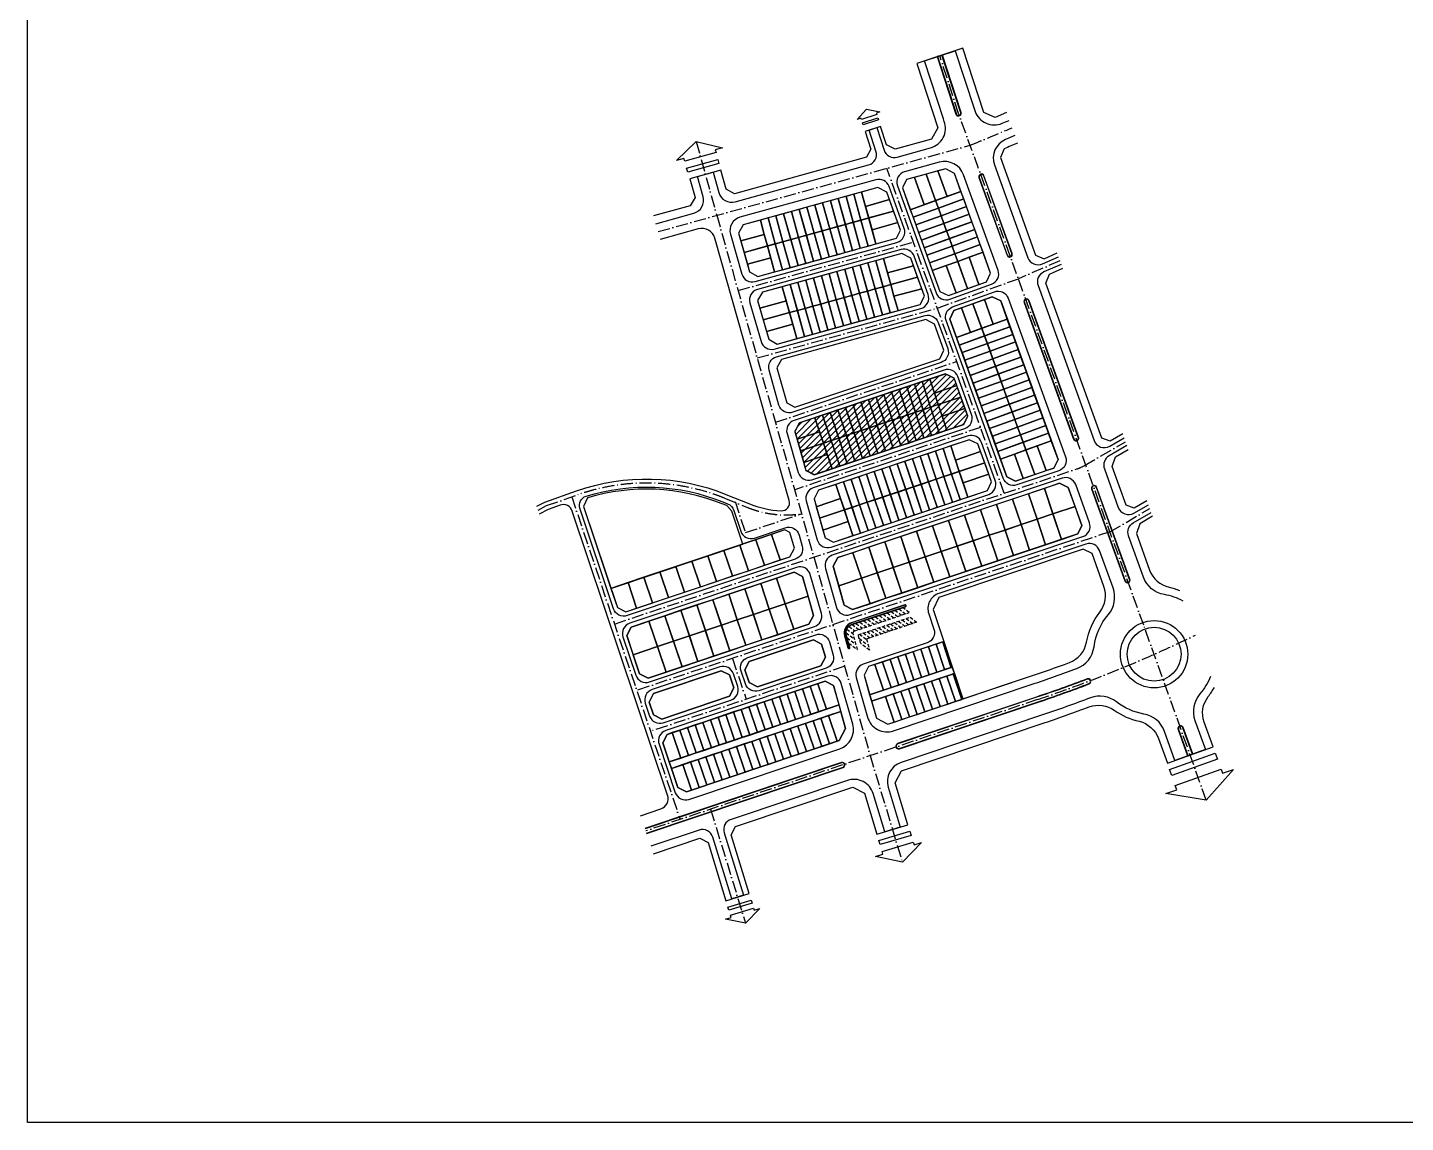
# Model space of a CAD drawing. Header units: millimetres. Extents: x -127141 to 682685, y -1234500 to 49778.
# Drawn here: x 170697 to 187266, y -200000 to -186830 of the extents above; entities that cross this region are included whole.
import ezdxf

# ---------------------------------------------------------------- set-up
doc = ezdxf.new("R2010")
doc.units = ezdxf.units.MM
doc.header["$MEASUREMENT"] = 0
doc.linetypes.add('ACAD_ISO10W100', pattern=[18.5, 12, -3, 0.5, -3])
doc.linetypes.add('HIDDEN', pattern=[0.75, 0.5, -0.25])
doc.layers.add('-WALL', color=4, linetype='Continuous', lineweight=35)
doc.layers.add('LUOI GIONG', color=160, linetype='Continuous', plot=False)
doc.layers.add('net in mo', color=159, linetype='Continuous')

# ---------------------------------------------------------------- blocks, each defined once
blk = doc.blocks.new('A$C3F770CC9')
at = {"elevation": 0}
blk.add_lwpolyline([(348.7, 601.9), (340.4, 598.3), (331.8, 602.1), (316.3, 649.7), (282.1, 638.5), (297.7, 590.7), (293.1, 582.2), (266.1, 574.7), (259.7, 578.1), (255.3, 591.7), (243.9, 588), (248.1, 574.9), (244.9, 568.9), (146.8, 541.7), (140.6, 545.2), (136.7, 559.3), (113.6, 552.8), (117.5, 538.8), (114, 532.7), (86.8, 525.2)], dxfattribs=at)
for points in [[(88.5, 519.4), (116.6, 527.2, 0.415004), (123.5, 539.5), (119.4, 554.4), (130.9, 557.6), (135.1, 542.6, 0.413423), (147.4, 535.7), (246.4, 563.1, 0.427702), (251.8, 573.2), (246.7, 588.9), (252.4, 590.8), (257.8, 574.1, 0.400853), (267.6, 568.9), (292.4, 575.8, 0.437327), (302.5, 595.4), (301.9, 597.2), (287.8, 640.3), (310.6, 647.8), (324.6, 605), (325.4, 602.7, 0.429754), (345.4, 594, 0.000823), (350.7, 596.2)], [(354.8, 584.9, -0.001108), (348, 582)], [(348, 582, 0.398827), (339.7, 563.1), (364.6, 494.2, 0.433046), (375.4, 489.6), (387.4, 494.9)], [(356.9, 579.3, -0.001489), (347.1, 575.1), (344.2, 568.5), (370.3, 496.1), (376.6, 493.4), (386.4, 497.7)], [(356.9, 579.3, -0.001489), (347.1, 575.1), (344.2, 568.5), (370.3, 496.1), (376.6, 493.4), (386.4, 497.7)], [(328.3, 553.7), (349.1, 496, 1), (352.9, 497.4), (332, 555, 1), (328.3, 553.7)], [(0, 309.7), (6, 312.8), (29.6, 321.1, -0.181821), (140.4, 318.5), (157.5, 311.6, 0.083755), (181.4, 306.3, 0.513132), (187.5, 313.9), (132.2, 508.7, 0.412228), (119.9, 515.6), (91.7, 507.8)], [(290.5, 467), (280.3, 495.3, 0.391769), (270.6, 500.2), (163.8, 470.7, 0.416202), (158.3, 460.8), (166.5, 432, 0.412228), (176.3, 426.4), (285.1, 456.5, 0.43702), (290.5, 467)], [(389.4, 489.2), (376.5, 483.6, 0.395629), (372.1, 473.5), (413.7, 358.4, 0.467936), (425.3, 354.3), (436, 360.5)], [(361.8, 461), (398.5, 359.5, 1), (402.2, 360.9), (365.5, 462.3, 1), (361.8, 461)], [(312.5, 406, 0.407417), (302.5, 410.8), (191, 373.4, 0.400458), (185.8, 363.7), (194.1, 334.8, 0.428104), (204.3, 329.4), (317.8, 367.5, 0.421043), (322.8, 377.8), (312.5, 406)], [(438.1, 354.8), (424.9, 347.1, 0.362457), (421.4, 337.4), (431.7, 308.7, 0.467936), (443.3, 304.6), (454, 310.8)], [(141.7, 311.5, -0.219363), (146.3, 306.6), (151.5, 291.1, 0.414214), (161.6, 286), (184.5, 293.7, -0.428104), (194.8, 288.3), (197.1, 280.1, -0.400458), (191.9, 270.4), (67.2, 228.5, -0.414214), (57, 233.5), (32, 308.2, -0.420828), (36.6, 317.1, -0.172814), (138.2, 312.9), (141.7, 311.5)], [(436.6, 254.2, 0.414214), (439.1, 253), (439.1, 253, 0.414214), (440.3, 255.5), (415.6, 323.8, 0.414214), (413.1, 325), (413.1, 325, 0.414214), (411.9, 322.5), (436.6, 254.2)], [(26.4, 306.1, 0.41785), (17.4, 310.5), (8.4, 307.3), (1.9, 303.9)], [(77.1, 79.9), (92.1, 85, 0.414214), (97.2, 95.1), (26.4, 306.1)], [(465.9, 244.1, -0.269945), (450.4, 257), (439.3, 287.7, -0.362457), (442.8, 297.4), (456.1, 305)], [(457.1, 302.2), (447.7, 296.7), (445.1, 289.5), (454.9, 262.3, 0.256594), (469.4, 249.6, -0.038992), (477, 247.2, -0.038992)], [(289.8, 208.3), (242.4, 192.4, 0.400458), (237.2, 182.6), (245.6, 153.1, 0.428104), (264.8, 142.9), (367.8, 177.5, 0.008886), (400.8, 189.2, 0.278117), (413.7, 205.4, -0.147047), (424.2, 229.1, 0.270704), (427.8, 249), (417.8, 276.7, 0.407417), (407.7, 281.6), (298.6, 245, 0.414214), (291, 229.8), (294.8, 218.4, -0.414214), (289.8, 208.3)], [(211.3, 230.1), (203.1, 259, 0.428104), (192.9, 264.3), (69.1, 222.8, 0.414214), (64, 212.7), (73.6, 184.2, 0.414214), (83.7, 179.2), (206.1, 220.3, 0.400458), (211.3, 230.1)], [(233.6, 223.2, 0.400458), (228.5, 213.4), (231, 204.5, 0.414214), (232, 204, 0.414214), (232.5, 204.9), (229.9, 213.8, -0.400458), (234.1, 221.8), (273.7, 235, 0.414214), (274.2, 236, 0.414214), (273.2, 236.5), (233.6, 223.2)], [(479.8, 239.3, 0.082783), (465.9, 244.1)], [(217.3, 208.9), (220, 199.2, -0.400458), (214.9, 189.5), (165, 172.7, -0.414214), (154.9, 177.8), (151.7, 187.2, -0.414214), (156.7, 197.4), (207.1, 214.3, -0.428104), (217.3, 208.9)], [(144.1, 165.7, 0.414214), (149.2, 175.9), (146, 185.3, 0.414214), (135.9, 190.4), (85.6, 173.5, 0.414214), (80.6, 163.4), (83.8, 153.9, 0.414214), (93.9, 148.9), (144.1, 165.7)], [(500.1, 183.2, -0.084021), (492.3, 170.4, 0.270323), (488.6, 150.5), (496.3, 129.1), (473.7, 121), (466, 142.5, 0.270325), (450.6, 155.4)], [(450.6, 155.4, -0.124666), (430.4, 164.4, 0.262937), (411, 167.4, -0.009345), (375.4, 154.7), (270.5, 119.5, 0.405257), (260.9, 101), (269.8, 71.5), (258.3, 68), (249.8, 96.3, 0.423227), (230.6, 106.1), (144.3, 77.2, 0.40652), (139.1, 67.2), (153.4, 20.8), (144.8, 18.2), (130.7, 64, 0.421949), (120.5, 69.2), (84.7, 57.2)], [(81.5, 66.9), (227.4, 115.9, 1), (226.2, 119.2), (80.4, 70.2)], [(81.5, 66.7), (227.4, 115.6, 1), (226.2, 119.4)]]:
    blk.add_lwpolyline(points, format="xyb")
for points in [[(301.1, 644.7), (297.3, 643.5), (311.2, 600.8, 0.427548), (313.7, 599.6), (313.9, 599.7, 0.410089), (315, 602.1), (314.8, 602.7), (301.1, 644.7)], [(300.8, 644.6), (297.5, 643.5), (311.5, 600.8, 0.427548), (313.6, 599.8), (313.8, 599.9, 0.410089), (314.8, 602), (314.6, 602.6)], [(342.5, 484.8), (316.9, 555.7, 0.391769), (298.8, 565.1), (273.1, 558, 0.43702), (267.7, 547.6), (296.4, 468.2, 0.414214), (306.7, 463.4), (337.7, 474.6, 0.414214)], [(143.8, 511.8), (152.3, 482, 0.412228), (162.1, 476.5), (267.4, 505.6, 0.43702), (272.8, 516), (261.5, 547.1, 0.391769), (251.8, 552.1), (150.8, 524.2, 0.416202)], [(328.5, 553.7), (349.3, 496.1, 1), (352.6, 497.3), (331.8, 554.9, 0.9989)], [(308.7, 457.7), (339.8, 468.9, -0.414214), (350, 464.1), (392.6, 346.3, -0.421043), (387.6, 336), (356.3, 325.5, -0.407417), (346.3, 330.4), (303.9, 447.5, -0.414214)], [(362, 461), (398.7, 359.6, 1), (402, 360.8), (365.3, 462.2, 1)], [(178, 420.7), (288.3, 451.2, -0.391769), (298, 446.2), (305.1, 426.7, -0.421043), (300.1, 416.4), (190.1, 379.4, -0.428104), (179.8, 384.8), (172.5, 410.8, -0.416202)], [(208.3, 284.7, 0.428104), (218.5, 279.3), (335.5, 318.5, 0.421043), (340.4, 328.8), (330.2, 357.1, 0.407417), (320.2, 361.9), (205.2, 323.3, 0.400458), (200.1, 313.6)], [(219.4, 273.3, 0.400458), (214.3, 263.5), (222.5, 234.6, 0.428104), (232.7, 229.2), (405.3, 287.1, 0.421043), (410.3, 297.4), (400.1, 325.7, 0.407417), (390, 330.5)], [(191.3, 278.6), (188, 290.1), (184.3, 292.1), (153.1, 281.6), (144.9, 306.1), (141.1, 310.1), (137.6, 311.5, 0.171311), (37.8, 315.9), (34.7, 309.6), (59.9, 234.5), (66.2, 231.3), (187.9, 272.2)], [(436.8, 254.2, 0.414214), (439.1, 253.2, 0.414214), (440.1, 255.4), (415.4, 323.7, 0.414214), (413.2, 324.8, 0.414214), (412.1, 322.6)], [(302.1, 209.3), (246.4, 190.6), (243, 184.2), (252.1, 152.4), (260.6, 147.9), (365.8, 183.2, 0.007974), (395.4, 193.6, 0.265195), (408.1, 208.8, -0.121118), (418, 231.1, 0.257306), (421, 250.1), (412.2, 274.7), (405.7, 277.8), (298.6, 241.8), (294.2, 233), (302.1, 209.3)], [(233.7, 223, 0.400458), (228.7, 213.5), (231.3, 204.6, 0.414214), (231.9, 204.2, 0.414214), (232.2, 204.9), (229.7, 213.8, -0.400458), (234, 222), (273.6, 235.3, 0.414214), (273.9, 235.9, 0.414214), (273.3, 236.2)], [(113, 92), (225, 129.6, 0.400458), (234.6, 147.9), (226.1, 178.1, 0.428104), (215.8, 183.5), (95.8, 143.2, 0.414214), (90.8, 133), (102.9, 97, 0.414214)], [(372.2, 164.2, 0.010023), (410, 177.7, 0.991336), (408.6, 181.5, -0.010014), (370.9, 168), (267.9, 133.4, 1), (269.2, 129.6)], [(372.1, 164.4, 0.010022), (409.9, 178, 0.990741), (408.7, 181.2, -0.010014), (371, 167.8), (268, 133.2, 1), (269.1, 129.9)], [(483.1, 124.4), (486.9, 125.8), (479.9, 145.3, 1.000002), (476.1, 143.9)], [(483.4, 124.5), (486.7, 125.7), (479.7, 145.2, 1), (476.4, 144)]]:
    blk.add_lwpolyline(points, format="xyb", close=True)
at = {"linetype": 'ACAD_ISO10W100', "ltscale": 0.75}
for points in [[(497, 91.5), (450.6, 221.3), (313.2, 601.2), (299.2, 644.1)], [(118.3, 580.6), (133.6, 525.7)], [(347.1, 319.3), (259.8, 560.6)], [(133.6, 525.7), (247.5, 124.5)], [(149.5, 469.9), (279.6, 505.8)], [(388.4, 492), (357.5, 478.6)], [(297.4, 456.8), (357.5, 478.6)], [(163.7, 419.8), (297.4, 456.8)], [(177.3, 372), (311.7, 417.1)], [(329.4, 368.2), (191.5, 321.9)], [(26, 316.7), (106.4, 77.1)], [(147.2, 313.2), (155, 290.1), (196.5, 304.1)], [(425.5, 290.7), (455, 307.9)], [(425.5, 290.7), (74.2, 172.9)], [(145.3, 196.7), (155.5, 166.4)], [(228.6, 190.9), (84.4, 142.5)], [(247.5, 124.5), (271.4, 45.4)], [(129.1, 84.7), (155, 0)], [(129.1, 84.7), (155, 0)], [(129.1, 84.7), (155, 0)]]:
    blk.add_lwpolyline(points, dxfattribs=at)
at = {"ltscale": 0.75}
for points in [[(240.6, 597.8), (237.9, 596.9), (244.8, 604.4), (254.8, 602.5), (252.1, 601.6), (252.4, 600.5), (241, 596.8)], [(253.7, 596.5), (242.3, 592.8), (241.8, 594.3), (253.2, 598)], [(109.3, 567.9), (103.8, 566.3), (118.3, 580.6), (138, 575.9), (132.5, 574.4), (133.1, 572.3), (109.9, 565.8)], [(135.3, 564.1), (112.2, 557.6), (111.3, 560.7), (134.5, 567.2)], [(469.7, 114.3), (503.6, 126.4), (505.4, 121.8), (471.4, 109.7)], [(509.1, 111.4), (517.2, 114.3), (497, 91.4), (467, 96.3), (475.1, 99.2), (474, 102.3), (508, 114.5)], [(254, 61.5), (277, 68.4), (278, 65.3), (254.9, 58.4)], [(161.5, 9.7), (165.6, 10.9), (155, 0), (140.2, 3.1), (144.3, 4.4), (143.8, 6), (161, 11.3)], [(141.9, 12.1), (159.1, 17.3), (159.9, 15), (142.7, 9.7)]]:
    blk.add_lwpolyline(points, close=True, dxfattribs=at)
at = {"linetype": 'ACAD_ISO10W100', "ltscale": 0.75}
for points in [[(90.1, 513.6), (321.7, 577.7, 0.004737), (352.8, 590.6)], [(57.7, 222.2), (401, 337.4, 0.050829), (406.6, 339.9), (437, 357.6)], [(1, 306.8), (7.2, 310.1), (30.5, 318.2, -0.181821), (139.3, 315.7), (156.4, 308.8, 0.134331), (196.5, 304.1)], [(489, 214, -0.031733), (371.6, 166.1), (80.9, 68.6)]]:
    blk.add_lwpolyline(points, format="xyb", dxfattribs=at)
for points in [[(303.6, 560.2), (274.5, 552.2), (271.4, 546.1), (299.3, 469.2), (305.7, 466.2), (333.9, 476.4), (336.9, 482.8), (310.1, 556.8)], [(303.6, 560.2), (274.5, 552.2), (271.4, 546.1), (299.3, 469.2), (305.7, 466.2), (333.9, 476.4), (336.9, 482.8), (310.1, 556.8)], [(280.4, 553.8), (274.5, 552.2), (271.4, 546.1), (277.3, 529.8), (287.7, 533.6)], [(289.1, 556.2), (280.4, 553.8), (287.7, 533.6), (296.1, 536.6)], [(297.8, 558.6), (289.1, 556.2), (296.1, 536.6), (304.6, 539.7)], [(310.1, 556.8), (303.6, 560.2), (297.8, 558.6), (304.6, 539.7), (314.9, 543.4)], [(259.8, 542.9), (253.3, 546.3), (153.3, 518.6), (149.8, 512.5), (158, 483.6), (164.2, 480.2), (267, 508.6), (270.1, 514.6)], [(259.8, 542.9), (253.3, 546.3), (153.3, 518.6), (149.8, 512.5), (158, 483.6), (164.2, 480.2), (267, 508.6), (270.1, 514.6)], [(244.1, 532.3), (241.1, 542.9), (235.3, 541.3), (240.7, 522.1), (246.5, 523.7)], [(259.8, 542.9), (253.3, 546.3), (241.1, 542.9), (244.1, 532.3), (261.9, 537.3)], [(317, 537.8), (314.9, 543.4), (296.1, 536.6), (298.2, 531)], [(206.4, 533.3), (200.6, 531.7), (206, 512.5), (211.8, 514.1)], [(212.2, 534.9), (206.4, 533.3), (211.8, 514.1), (217.5, 515.7)], [(218, 536.5), (212.2, 534.9), (217.5, 515.7), (223.3, 517.3)], [(223.8, 538.1), (218, 536.5), (223.3, 517.3), (229.1, 518.9)], [(229.6, 539.7), (223.8, 538.1), (229.1, 518.9), (234.9, 520.5)], [(235.3, 541.3), (229.6, 539.7), (234.9, 520.5), (240.7, 522.1)], [(261.9, 537.3), (244.1, 532.3), (246.5, 523.7), (264.9, 528.8)], [(296.1, 536.6), (277.3, 529.8), (279.4, 524.2), (298.2, 531)], [(319, 532.2), (317, 537.8), (298.2, 531), (300.2, 525.4)], [(321.1, 526.5), (319, 532.2), (300.2, 525.4), (302.2, 519.7)], [(166, 522.1), (153.3, 518.6), (149.8, 512.5), (151.5, 506.7), (168.9, 511.5)], [(171.7, 523.7), (166, 522.1), (168.9, 511.5), (171.3, 502.9), (177.1, 504.5)], [(177.5, 525.3), (171.7, 523.7), (177.1, 504.5), (182.8, 506.1)], [(183.3, 526.9), (177.5, 525.3), (182.8, 506.1), (188.6, 507.7)], [(189.1, 528.5), (183.3, 526.9), (188.6, 507.7), (194.4, 509.3)], [(194.9, 530.1), (189.1, 528.5), (194.4, 509.3), (200.2, 510.9)], [(200.6, 531.7), (194.9, 530.1), (200.2, 510.9), (206, 512.5)], [(240.7, 522.1), (234.9, 520.5), (240.2, 501.2), (246, 502.8)], [(248.9, 515), (246.5, 523.7), (240.7, 522.1), (246, 502.8), (251.8, 504.4)], [(264.9, 528.8), (246.5, 523.7), (248.9, 515), (268, 520.3)], [(300.2, 525.4), (298.2, 531), (279.4, 524.2), (281.4, 518.6)], [(300.2, 525.4), (281.4, 518.6), (283.4, 512.9), (302.2, 519.7)], [(323.1, 520.9), (321.1, 526.5), (302.2, 519.7), (304.3, 514.1)], [(168.9, 511.5), (151.5, 506.7), (153.9, 498.1), (171.3, 502.9)], [(206, 512.5), (200.2, 510.9), (205.5, 491.6), (211.3, 493.2)], [(211.8, 514.1), (206, 512.5), (211.3, 493.2), (217.1, 494.8)], [(217.5, 515.7), (211.8, 514.1), (217.1, 494.8), (222.9, 496.4)], [(223.3, 517.3), (217.5, 515.7), (222.9, 496.4), (228.7, 498)], [(229.1, 518.9), (223.3, 517.3), (228.7, 498), (234.4, 499.6)], [(234.9, 520.5), (229.1, 518.9), (234.4, 499.6), (240.2, 501.2)], [(270.1, 514.6), (268, 520.3), (248.9, 515), (251.8, 504.4), (267, 508.6)], [(304.3, 514.1), (302.2, 519.7), (283.4, 512.9), (285.5, 507.3)], [(306.3, 508.4), (304.3, 514.1), (285.5, 507.3), (287.5, 501.6)], [(325.1, 515.2), (323.1, 520.9), (304.3, 514.1), (306.3, 508.4)], [(327.2, 509.6), (325.1, 515.2), (306.3, 508.4), (308.4, 502.8)], [(171.3, 502.9), (153.9, 498.1), (156.4, 489.4), (173.7, 494.2)], [(177.1, 504.5), (171.3, 502.9), (176.6, 483.6), (182.4, 485.2)], [(182.8, 506.1), (177.1, 504.5), (182.4, 485.2), (188.2, 486.8)], [(188.6, 507.7), (182.8, 506.1), (188.2, 486.8), (194, 488.4)], [(194.4, 509.3), (188.6, 507.7), (194, 488.4), (199.7, 490)], [(200.2, 510.9), (194.4, 509.3), (199.7, 490), (205.5, 491.6)], [(306.3, 508.4), (287.5, 501.6), (289.6, 496), (308.4, 502.8)], [(308.4, 502.8), (289.6, 496), (291.6, 490.3), (310.4, 497.1)], [(329.2, 503.9), (327.2, 509.6), (308.4, 502.8), (310.4, 497.1)], [(331.3, 498.3), (329.2, 503.9), (310.4, 497.1), (312.5, 491.5), (320.9, 494.6)], [(173.7, 494.2), (156.4, 489.4), (158, 483.6), (164.2, 480.2), (176.6, 483.6)], [(277.6, 493.9), (271, 497.3), (167.5, 468.6), (164, 462.5), (172.2, 433.6), (178.4, 430.1), (284.7, 459.5), (287.8, 465.6)], [(277.6, 493.9), (271, 497.3), (167.5, 468.6), (164, 462.5), (172.2, 433.6), (178.4, 430.1), (284.7, 459.5), (287.8, 465.6)], [(251.7, 491.9), (245.9, 490.3), (251.3, 471), (257.1, 472.6)], [(260.4, 482.9), (257.5, 493.5), (251.7, 491.9), (257.1, 472.6), (262.8, 474.2)], [(277.6, 493.9), (271, 497.3), (257.5, 493.5), (260.4, 482.9), (279.6, 488.2)], [(310.4, 497.1), (291.6, 490.3), (293.6, 484.7), (304, 488.4), (312.5, 491.5)], [(312.5, 491.5), (304, 488.4), (311.3, 468.2), (319.8, 471.3)], [(320.9, 494.6), (312.5, 491.5), (319.8, 471.3), (328.2, 474.3)], [(331.3, 498.3), (320.9, 494.6), (328.2, 474.3), (333.9, 476.4), (336.9, 482.8)], [(211.3, 480.7), (205.5, 479.1), (210.8, 459.8), (216.6, 461.4)], [(217, 482.3), (211.3, 480.7), (216.6, 461.4), (222.4, 463)], [(222.8, 483.9), (217, 482.3), (222.4, 463), (228.1, 464.6)], [(228.6, 485.5), (222.8, 483.9), (228.1, 464.6), (233.9, 466.2)], [(234.4, 487.1), (228.6, 485.5), (233.9, 466.2), (239.7, 467.8)], [(240.2, 488.7), (234.4, 487.1), (239.7, 467.8), (245.5, 469.4)], [(245.9, 490.3), (240.2, 488.7), (245.5, 469.4), (251.3, 471)], [(279.6, 488.2), (260.4, 482.9), (262.8, 474.2), (282.7, 479.7)], [(304, 488.4), (293.6, 484.7), (299.3, 469.2), (305.7, 466.2), (311.3, 468.2)], [(182.3, 472.7), (167.5, 468.6), (164, 462.5), (165.7, 456.7), (185.3, 462.1)], [(188.1, 474.3), (182.3, 472.7), (187.7, 453.4), (193.5, 455)], [(193.9, 475.9), (188.1, 474.3), (193.5, 455), (199.2, 456.6)], [(199.7, 477.5), (193.9, 475.9), (199.2, 456.6), (205, 458.2)], [(205.5, 479.1), (199.7, 477.5), (205, 458.2), (210.8, 459.8)], [(251.3, 471), (245.5, 469.4), (250.8, 450.2), (256.6, 451.8)], [(257.1, 472.6), (251.3, 471), (256.6, 451.8), (262.4, 453.4)], [(262.8, 474.2), (257.1, 472.6), (262.4, 453.4), (268.2, 455), (265.2, 465.6)], [(285.8, 471.2), (282.7, 479.7), (262.8, 474.2), (265.2, 465.6)], [(287.8, 465.6), (285.8, 471.2), (265.2, 465.6), (268.2, 455), (284.7, 459.5)], [(185.3, 462.1), (165.7, 456.7), (168.1, 448), (187.7, 453.4)], [(216.6, 461.4), (210.8, 459.8), (216.1, 440.6), (221.9, 442.2)], [(222.4, 463), (216.6, 461.4), (221.9, 442.2), (227.7, 443.8)], [(228.1, 464.6), (222.4, 463), (227.7, 443.8), (233.5, 445.4)], [(233.9, 466.2), (228.1, 464.6), (233.5, 445.4), (239.3, 447)], [(239.7, 467.8), (233.9, 466.2), (239.3, 447), (245, 448.6)], [(245.5, 469.4), (239.7, 467.8), (245, 448.6), (250.8, 450.2)], [(355.5, 328.4), (349, 331.5), (306.7, 448.5), (309.7, 454.9), (338, 465.1), (344.4, 462.1), (387, 344.3), (383.9, 338)], [(355.5, 328.4), (349, 331.5), (306.7, 448.5), (309.7, 454.9), (338, 465.1), (344.4, 462.1), (387, 344.3), (383.9, 338)], [(332.3, 463.1), (323.8, 460), (330.4, 441.8), (338.9, 444.8)], [(344.4, 462.1), (338, 465.1), (332.3, 463.1), (338.9, 444.8), (349.2, 448.6)], [(187.7, 453.4), (168.1, 448), (170.6, 439.4), (190.1, 444.8)], [(193.5, 455), (187.7, 453.4), (193, 434.2), (198.8, 435.8)], [(199.2, 456.6), (193.5, 455), (198.8, 435.8), (204.6, 437.4)], [(205, 458.2), (199.2, 456.6), (204.6, 437.4), (210.3, 439)], [(210.8, 459.8), (205, 458.2), (210.3, 439), (216.1, 440.6)], [(315.4, 456.9), (309.7, 454.9), (306.7, 448.5), (311.6, 435), (322, 438.7)], [(323.8, 460), (315.4, 456.9), (322, 438.7), (330.4, 441.8)], [(190.1, 444.8), (170.6, 439.4), (172.2, 433.6), (178.4, 430.1), (193, 434.2)], [(191.7, 383.2), (299.2, 419.2), (302.3, 425.5), (295.3, 444.8), (288.8, 448.2), (181.7, 418.6), (178.2, 412.4), (185.6, 386.4)], [(302.3, 425.5), (295.3, 444.8), (288.8, 448.2), (181.7, 418.6), (178.2, 412.4), (185.6, 386.4), (191.7, 383.2), (299.2, 419.2)], [(330.4, 441.8), (311.6, 435), (313.7, 429.3), (332.5, 436.1)], [(351.3, 442.9), (349.2, 448.6), (330.4, 441.8), (332.5, 436.1)], [(353.3, 437.3), (351.3, 442.9), (332.5, 436.1), (334.5, 430.5)], [(332.5, 436.1), (313.7, 429.3), (315.7, 423.7), (334.5, 430.5)], [(334.5, 430.5), (315.7, 423.7), (317.7, 418.1), (336.6, 424.9)], [(355.4, 431.7), (353.3, 437.3), (334.5, 430.5), (336.6, 424.9)], [(357.4, 426), (355.4, 431.7), (336.6, 424.9), (338.6, 419.2)], [(336.6, 424.9), (317.7, 418.1), (319.8, 412.4), (338.6, 419.2)], [(359.4, 420.4), (357.4, 426), (338.6, 419.2), (340.6, 413.6)], [(361.5, 414.7), (359.4, 420.4), (340.6, 413.6), (342.7, 407.9)], [(338.6, 419.2), (319.8, 412.4), (321.8, 406.8), (340.6, 413.6)], [(342.7, 407.9), (340.6, 413.6), (321.8, 406.8), (323.9, 401.1)], [(363.5, 409.1), (361.5, 414.7), (342.7, 407.9), (344.7, 402.3)], [(206, 333.1), (316.9, 370.3), (320, 376.6), (309.8, 404.8), (303.3, 408), (195, 371.6), (191.6, 365.2), (199.8, 336.3)], [(206, 333.1), (316.9, 370.3), (320, 376.6), (309.8, 404.8), (303.3, 408), (195, 371.6), (191.6, 365.2), (199.8, 336.3)], [(280.4, 400.3), (274.7, 398.4), (281.1, 379.4), (286.8, 381.3)], [(286.1, 402.2), (280.4, 400.3), (286.8, 381.3), (292.4, 383.2)], [(291.8, 404.1), (286.1, 402.2), (292.4, 383.2), (298.1, 385.1), (295.3, 393.7)], [(309.8, 404.8), (303.3, 408), (291.8, 404.1), (295.3, 393.7), (311.8, 399.2)], [(311.8, 399.2), (295.3, 393.7), (298.1, 385.1), (314.9, 390.7)], [(342.7, 407.9), (323.9, 401.1), (325.9, 395.5), (344.7, 402.3)], [(344.7, 402.3), (325.9, 395.5), (328, 389.8), (346.8, 396.6)], [(365.6, 403.5), (363.5, 409.1), (344.7, 402.3), (346.8, 396.6)], [(367.6, 397.8), (365.6, 403.5), (346.8, 396.6), (348.8, 391)], [(246.3, 388.8), (240.6, 386.9), (246.9, 367.9), (252.6, 369.8)], [(252, 390.7), (246.3, 388.8), (252.6, 369.8), (258.3, 371.8)], [(257.6, 392.6), (252, 390.7), (258.3, 371.8), (264, 373.7)], [(263.3, 394.5), (257.6, 392.6), (264, 373.7), (269.7, 375.6)], [(269, 396.4), (263.3, 394.5), (269.7, 375.6), (275.4, 377.5)], [(274.7, 398.4), (269, 396.4), (275.4, 377.5), (281.1, 379.4)], [(314.9, 390.7), (298.1, 385.1), (301, 376.6), (317.9, 382.3)], [(346.8, 396.6), (328, 389.8), (330, 384.2), (348.8, 391)], [(348.8, 391), (330, 384.2), (332, 378.6), (350.8, 385.4)], [(369.6, 392.2), (367.6, 397.8), (348.8, 391), (350.8, 385.4)], [(371.7, 386.5), (369.6, 392.2), (350.8, 385.4), (352.9, 379.7)], [(217.8, 379.3), (212.1, 377.4), (218.5, 358.4), (224.2, 360.3)], [(223.5, 381.2), (217.8, 379.3), (224.2, 360.3), (229.9, 362.2)], [(229.2, 383.1), (223.5, 381.2), (229.9, 362.2), (235.6, 364.1)], [(234.9, 385), (229.2, 383.1), (235.6, 364.1), (241.2, 366)], [(240.6, 386.9), (234.9, 385), (241.2, 366), (246.9, 367.9)], [(281.1, 379.4), (275.4, 377.5), (281.7, 358.5), (287.4, 360.4)], [(286.8, 381.3), (281.1, 379.4), (287.4, 360.4), (293.1, 362.3)], [(292.4, 383.2), (286.8, 381.3), (293.1, 362.3), (298.8, 364.2)], [(298.1, 385.1), (292.4, 383.2), (298.8, 364.2), (304.5, 366.2), (301, 376.6)], [(320, 376.6), (317.9, 382.3), (301, 376.6), (304.5, 366.2), (316.9, 370.3)], [(350.8, 385.4), (332, 378.6), (334.1, 372.9), (352.9, 379.7)], [(352.9, 379.7), (334.1, 372.9), (336.1, 367.3), (354.9, 374.1)], [(373.7, 380.9), (371.7, 386.5), (352.9, 379.7), (354.9, 374.1)], [(375.8, 375.2), (373.7, 380.9), (354.9, 374.1), (357, 368.4)], [(206.4, 375.4), (195, 371.6), (191.6, 365.2), (193.3, 359.4), (209.9, 365)], [(212.1, 377.4), (206.4, 375.4), (212.8, 356.5), (218.5, 358.4)], [(252.6, 369.8), (246.9, 367.9), (253.3, 349), (259, 350.9)], [(258.3, 371.8), (252.6, 369.8), (259, 350.9), (264.7, 352.8)], [(264, 373.7), (258.3, 371.8), (264.7, 352.8), (270.4, 354.7)], [(269.7, 375.6), (264, 373.7), (270.4, 354.7), (276.1, 356.6)], [(275.4, 377.5), (269.7, 375.6), (276.1, 356.6), (281.7, 358.5)], [(357, 368.4), (354.9, 374.1), (336.1, 367.3), (338.2, 361.6)], [(357, 368.4), (338.2, 361.6), (340.2, 356), (359, 362.8)], [(377.8, 369.6), (375.8, 375.2), (357, 368.4), (359, 362.8)], [(379.9, 364), (377.8, 369.6), (359, 362.8), (361, 357.2)], [(209.9, 365), (193.3, 359.4), (195.7, 350.8), (212.8, 356.5)], [(327.5, 355.9), (321, 359), (209.2, 321.5), (205.9, 315.1), (214.1, 286.2), (220.2, 283), (334.6, 321.4), (337.7, 327.7)], [(327.5, 355.9), (321, 359), (209.2, 321.5), (205.9, 315.1), (214.1, 286.2), (220.2, 283), (334.6, 321.4), (337.7, 327.7)], [(218.5, 358.4), (212.8, 356.5), (219.2, 337.5), (224.9, 339.4)], [(224.2, 360.3), (218.5, 358.4), (224.9, 339.4), (230.5, 341.3)], [(229.9, 362.2), (224.2, 360.3), (230.5, 341.3), (236.2, 343.3)], [(235.6, 364.1), (229.9, 362.2), (236.2, 343.3), (241.9, 345.2)], [(241.2, 366), (235.6, 364.1), (241.9, 345.2), (247.6, 347.1)], [(246.9, 367.9), (241.2, 366), (247.6, 347.1), (253.3, 349)], [(327.5, 355.9), (321, 359), (307.3, 354.5), (310.8, 344), (329.5, 350.3)], [(359, 362.8), (340.2, 356), (342.2, 350.4), (361, 357.2)], [(379.9, 364), (361, 357.2), (363.1, 351.5), (371.5, 354.6), (381.9, 358.3)], [(381.9, 358.3), (371.5, 354.6), (378.2, 336.1), (383.9, 338), (387, 344.3)], [(212.8, 356.5), (195.7, 350.8), (198.2, 342.1), (215.7, 348)], [(215.7, 348), (198.2, 342.1), (199.8, 336.3), (206, 333.1), (219.2, 337.5)], [(290.3, 348.7), (284.6, 346.8), (290.9, 327.9), (296.6, 329.8)], [(296, 350.6), (290.3, 348.7), (296.6, 329.8), (302.3, 331.7)], [(301.6, 352.5), (296, 350.6), (302.3, 331.7), (308, 333.6)], [(307.3, 354.5), (301.6, 352.5), (308, 333.6), (313.7, 335.5)], [(329.5, 350.3), (310.8, 344), (313.7, 335.5), (332.6, 341.8)], [(361, 357.2), (342.2, 350.4), (344.3, 344.7), (354.6, 348.4), (363.1, 351.5)], [(354.6, 348.4), (344.3, 344.7), (349, 331.5), (355.5, 328.4), (361.2, 330.3)], [(363.1, 351.5), (354.6, 348.4), (361.2, 330.3), (369.7, 333.2)], [(371.5, 354.6), (363.1, 351.5), (369.7, 333.2), (378.2, 336.1)], [(261.8, 339.2), (256.1, 337.3), (262.5, 318.3), (268.2, 320.2)], [(267.5, 341.1), (261.8, 339.2), (268.2, 320.2), (273.9, 322.1)], [(273.2, 343), (267.5, 341.1), (273.9, 322.1), (279.6, 324)], [(278.9, 344.9), (273.2, 343), (279.6, 324), (285.3, 325.9)], [(284.6, 346.8), (278.9, 344.9), (285.3, 325.9), (290.9, 327.9)], [(332.6, 341.8), (313.7, 335.5), (316.6, 327), (335.6, 333.4)], [(227.7, 327.7), (222, 325.8), (225.5, 315.4), (228.4, 306.9), (234.1, 308.8)], [(233.4, 329.6), (227.7, 327.7), (234.1, 308.8), (239.7, 310.7)], [(239.1, 331.5), (233.4, 329.6), (239.7, 310.7), (245.4, 312.6)], [(244.8, 333.5), (239.1, 331.5), (245.4, 312.6), (251.1, 314.5)], [(250.5, 335.4), (244.8, 333.5), (251.1, 314.5), (256.8, 316.4)], [(256.1, 337.3), (250.5, 335.4), (256.8, 316.4), (262.5, 318.3)], [(290.9, 327.9), (285.3, 325.9), (291.6, 307), (297.3, 308.9)], [(296.6, 329.8), (290.9, 327.9), (297.3, 308.9), (303, 310.8)], [(302.3, 331.7), (296.6, 329.8), (303, 310.8), (308.7, 312.7)], [(308, 333.6), (302.3, 331.7), (308.7, 312.7), (314.4, 314.6)], [(313.7, 335.5), (308, 333.6), (314.4, 314.6), (320.1, 316.5)], [(337.7, 327.7), (335.6, 333.4), (316.6, 327), (320.1, 316.5), (334.6, 321.4)], [(222, 325.8), (209.2, 321.5), (205.9, 315.1), (207.5, 309.3), (225.5, 315.4)], [(234.4, 232.9), (228.3, 236.1), (220.1, 265.1), (223.5, 271.5), (388, 326.7), (394.5, 323.6), (404.7, 295.3), (401.6, 289.1)], [(234.4, 232.9), (228.3, 236.1), (220.1, 265.1), (223.5, 271.5), (388, 326.7), (394.5, 323.6), (404.7, 295.3), (401.6, 289.1)], [(262.5, 318.3), (256.8, 316.4), (263.2, 297.4), (268.9, 299.4)], [(268.2, 320.2), (262.5, 318.3), (268.9, 299.4), (274.6, 301.3)], [(273.9, 322.1), (268.2, 320.2), (274.6, 301.3), (280.2, 303.2)], [(279.6, 324), (273.9, 322.1), (280.2, 303.2), (285.9, 305.1)], [(285.3, 325.9), (279.6, 324), (285.9, 305.1), (291.6, 307)], [(365, 319), (353.1, 315), (359.5, 296), (371.4, 300)], [(376.8, 322.9), (365, 319), (371.4, 300), (383.2, 304)], [(394.5, 323.6), (388, 326.7), (376.8, 322.9), (383.2, 304), (399.6, 309.5)], [(225.5, 315.4), (207.5, 309.3), (210, 300.7), (228.4, 306.9)], [(228.4, 306.9), (210, 300.7), (212.4, 292), (231.2, 298.3)], [(234.1, 308.8), (228.4, 306.9), (231.2, 298.3), (234.7, 287.9), (240.4, 289.8)], [(239.7, 310.7), (234.1, 308.8), (240.4, 289.8), (246.1, 291.7)], [(245.4, 312.6), (239.7, 310.7), (246.1, 291.7), (251.8, 293.6)], [(251.1, 314.5), (245.4, 312.6), (251.8, 293.6), (257.5, 295.5)], [(256.8, 316.4), (251.1, 314.5), (257.5, 295.5), (263.2, 297.4)], [(329.4, 307), (317.6, 303), (323.9, 284.1), (335.8, 288.1)], [(341.3, 311), (329.4, 307), (335.8, 288.1), (347.6, 292)], [(353.1, 315), (341.3, 311), (347.6, 292), (359.5, 296)], [(399.6, 309.5), (383.2, 304), (389.6, 285), (401.6, 289.1), (404.7, 295.3)], [(231.2, 298.3), (212.4, 292), (214.1, 286.2), (220.2, 283), (234.7, 287.9)], [(305.7, 299.1), (293.9, 295.1), (300.2, 276.1), (312.1, 280.1)], [(317.6, 303), (305.7, 299.1), (312.1, 280.1), (323.9, 284.1)], [(371.4, 300), (359.5, 296), (365.9, 277.1), (377.7, 281)], [(383.2, 304), (371.4, 300), (377.7, 281), (389.6, 285)], [(187.9, 272.2), (191.3, 278.6), (188, 290.1), (184.3, 292.1), (153.1, 281.6), (55.1, 248.7), (59.9, 234.5), (66.2, 231.3)], [(174.4, 288.8), (162.6, 284.8), (169, 265.8), (180.8, 269.8)], [(191.3, 278.6), (188, 290.1), (184.3, 292.1), (174.4, 288.8), (180.8, 269.8), (187.9, 272.2)], [(270.2, 287.1), (258.3, 283.2), (264.7, 264.2), (276.5, 268.2)], [(282, 291.1), (270.2, 287.1), (276.5, 268.2), (288.4, 272.2)], [(293.9, 295.1), (282, 291.1), (288.4, 272.2), (300.2, 276.1)], [(335.8, 288.1), (323.9, 284.1), (330.3, 265.1), (342.2, 269.1)], [(347.6, 292), (335.8, 288.1), (342.2, 269.1), (354, 273.1)], [(359.5, 296), (347.6, 292), (354, 273.1), (365.9, 277.1)], [(138.9, 276.8), (127, 272.9), (133.4, 253.9), (145.3, 257.9)], [(150.7, 280.8), (138.9, 276.8), (145.3, 257.9), (157.1, 261.8)], [(162.6, 284.8), (150.7, 280.8), (157.1, 261.8), (169, 265.8)], [(246.5, 279.2), (234.6, 275.2), (241, 256.2), (252.8, 260.2)], [(258.3, 283.2), (246.5, 279.2), (252.8, 260.2), (264.7, 264.2)], [(312.1, 280.1), (300.2, 276.1), (306.6, 257.2), (318.5, 261.1)], [(323.9, 284.1), (312.1, 280.1), (318.5, 261.1), (330.3, 265.1)], [(115.2, 268.9), (103.3, 264.9), (109.7, 245.9), (121.6, 249.9)], [(127, 272.9), (115.2, 268.9), (121.6, 249.9), (133.4, 253.9)], [(234.6, 275.2), (223.5, 271.5), (220.1, 265.1), (224.2, 250.6), (241, 256.2)], [(276.5, 268.2), (264.7, 264.2), (271.1, 245.2), (282.9, 249.2)], [(288.4, 272.2), (276.5, 268.2), (282.9, 249.2), (294.8, 253.2)], [(300.2, 276.1), (288.4, 272.2), (294.8, 253.2), (306.6, 257.2)], [(205.5, 228.5), (202.1, 222.1), (82.8, 182), (76.4, 185.2), (66.9, 213.6), (70, 220), (191.2, 260.6), (197.3, 257.4)], [(205.5, 228.5), (202.1, 222.1), (82.8, 182), (76.4, 185.2), (66.9, 213.6), (70, 220), (191.2, 260.6), (197.3, 257.4)], [(79.6, 256.9), (67.8, 253), (74.1, 234), (86, 238)], [(91.5, 260.9), (79.6, 256.9), (86, 238), (97.8, 242)], [(103.3, 264.9), (91.5, 260.9), (97.8, 242), (109.7, 245.9)], [(178.1, 256.2), (166.3, 252.3), (172.6, 233.3), (184.5, 237.3)], [(197.3, 257.4), (191.2, 260.6), (178.1, 256.2), (184.5, 237.3), (201.4, 243)], [(241, 256.2), (224.2, 250.6), (228.3, 236.1), (234.4, 232.9), (247.4, 237.3)], [(252.8, 260.2), (241, 256.2), (247.4, 237.3), (259.2, 241.3)], [(264.7, 264.2), (252.8, 260.2), (259.2, 241.3), (271.1, 245.2)], [(67.8, 253), (55.1, 248.7), (59.9, 234.5), (66.2, 231.3), (74.1, 234)], [(154.4, 248.3), (142.6, 244.3), (148.9, 225.3), (160.8, 229.3)], [(166.3, 252.3), (154.4, 248.3), (160.8, 229.3), (172.6, 233.3)], [(118.9, 236.4), (107, 232.4), (113.4, 213.4), (125.2, 217.4)], [(130.7, 240.3), (118.9, 236.4), (125.2, 217.4), (137.1, 221.4)], [(142.6, 244.3), (130.7, 240.3), (137.1, 221.4), (148.9, 225.3)], [(184.5, 237.3), (172.6, 233.3), (179, 214.3), (190.8, 218.3)], [(201.4, 243), (184.5, 237.3), (190.8, 218.3), (202.1, 222.1), (205.5, 228.5)], [(95.2, 228.4), (83.3, 224.4), (89.7, 205.5), (101.5, 209.4)], [(107, 232.4), (95.2, 228.4), (101.5, 209.4), (113.4, 213.4)], [(148.9, 225.3), (137.1, 221.4), (143.4, 202.4), (155.3, 206.4)], [(160.8, 229.3), (148.9, 225.3), (155.3, 206.4), (167.1, 210.4)], [(172.6, 233.3), (160.8, 229.3), (167.1, 210.4), (179, 214.3)], [(83.3, 224.4), (70, 220), (66.9, 213.6), (71.7, 199.4), (89.7, 205.5)], [(125.2, 217.4), (113.4, 213.4), (119.7, 194.5), (131.6, 198.4)], [(137.1, 221.4), (125.2, 217.4), (131.6, 198.4), (143.4, 202.4)], [(89.7, 205.5), (71.7, 199.4), (76.4, 185.2), (82.8, 182), (96, 186.5)], [(101.5, 209.4), (89.7, 205.5), (96, 186.5), (107.9, 190.5)], [(113.4, 213.4), (101.5, 209.4), (107.9, 190.5), (119.7, 194.5)], [(210.9, 191.3), (214.3, 197.7), (211.5, 207.3), (205.4, 210.5), (157.7, 194.5), (154.5, 188.2), (157.7, 178.7), (164, 175.6)], [(154.5, 188.2), (157.7, 194.5), (205.4, 210.5), (211.5, 207.3), (214.3, 197.7), (210.9, 191.3), (164, 175.6), (157.7, 178.7)], [(308.5, 190.3), (302.1, 209.3), (246.4, 190.6), (243, 184.2), (247.1, 169.7)], [(290.8, 205.4), (285.1, 203.5), (291.4, 184.6), (297.1, 186.5)], [(296.4, 207.3), (290.8, 205.4), (297.1, 186.5), (302.8, 188.4)], [(302.1, 209.3), (296.4, 207.3), (302.8, 188.4), (308.5, 190.3)], [(307.5, 190), (302.8, 188.4), (296.4, 207.3), (301.2, 208.9)], [(262.3, 195.9), (256.6, 194), (263, 175), (268.7, 176.9)], [(268, 197.8), (262.3, 195.9), (268.7, 176.9), (274.4, 178.8)], [(273.7, 199.7), (268, 197.8), (274.4, 178.8), (280, 180.7)], [(279.4, 201.6), (273.7, 199.7), (280, 180.7), (285.7, 182.7)], [(285.1, 203.5), (279.4, 201.6), (285.7, 182.7), (291.4, 184.6)], [(146.3, 174.9), (143.2, 184.4), (136.8, 187.5), (86.6, 170.7), (83.4, 164.3), (86.6, 154.9), (92.9, 151.7), (143.2, 168.6)], [(136.8, 187.5), (143.2, 184.4), (146.3, 174.9), (143.2, 168.6), (92.9, 151.7), (86.6, 154.9), (83.4, 164.3), (86.6, 170.7)], [(250.9, 192.1), (246.4, 190.6), (243, 184.2), (247.1, 169.7), (257.3, 173.1)], [(310.1, 185.6), (308.5, 190.3), (247.1, 169.7), (248.5, 164.9)], [(310.1, 185.6), (248.5, 164.9), (252.1, 152.4), (260.6, 147.9), (316.4, 166.6)], [(256.6, 194), (250.9, 192.1), (257.3, 173.1), (263, 175)], [(310.1, 185.6), (304.4, 183.6), (310.8, 164.7), (316.4, 166.6)], [(309.1, 185.2), (304.4, 183.6), (310.8, 164.7), (315.5, 166.3)], [(96.8, 140.3), (214.2, 179.7), (220.3, 176.5), (229.3, 144.7), (224.6, 135.8), (111.1, 97.7), (104.7, 100.8), (93.6, 134)], [(224.4, 162.1), (220.3, 176.5), (214.2, 179.7), (96.8, 140.3), (93.6, 134), (98.4, 119.8)], [(200.8, 163.6), (197.3, 174.1), (191.6, 172.1), (197.9, 153.2), (203.6, 155.1)], [(202.9, 176), (197.3, 174.1), (203.6, 155.1), (209.3, 157)], [(208.6, 177.9), (202.9, 176), (209.3, 157), (215, 158.9)], [(220.3, 176.5), (214.2, 179.7), (208.6, 177.9), (215, 158.9), (224.4, 162.1)], [(276, 174.1), (270.3, 172.2), (276.6, 153.2), (282.3, 155.1)], [(281.6, 176), (276, 174.1), (282.3, 155.1), (288, 157)], [(287.3, 177.9), (281.6, 176), (288, 157), (293.7, 159)], [(293, 179.8), (287.3, 177.9), (293.7, 159), (299.4, 160.9)], [(298.7, 181.7), (293, 179.8), (299.4, 160.9), (305.1, 162.8)], [(304.4, 183.6), (298.7, 181.7), (305.1, 162.8), (310.8, 164.7)], [(168.8, 164.5), (163.1, 162.6), (169.5, 143.6), (175.2, 145.6)], [(174.5, 166.4), (168.8, 164.5), (175.2, 145.6), (180.9, 147.5)], [(180.2, 168.3), (174.5, 166.4), (180.9, 147.5), (186.5, 149.4)], [(185.9, 170.2), (180.2, 168.3), (186.5, 149.4), (192.2, 151.3)], [(191.6, 172.1), (185.9, 170.2), (192.2, 151.3), (197.9, 153.2)], [(258.9, 168.4), (248.5, 164.9), (252.1, 152.4), (260.6, 147.9), (265.3, 149.4)], [(264.6, 170.3), (258.9, 168.4), (265.3, 149.4), (270.9, 151.3)], [(270.3, 172.2), (264.6, 170.3), (270.9, 151.3), (276.6, 153.2)], [(224.6, 135.8), (229.3, 144.7), (225.7, 157.2), (100, 115), (104.7, 100.8), (111.1, 97.7)], [(140.4, 155), (134.7, 153.1), (141, 134.1), (146.7, 136)], [(146.1, 156.9), (140.4, 155), (146.7, 136), (152.4, 137.9)], [(151.7, 158.8), (146.1, 156.9), (152.4, 137.9), (158.1, 139.8)], [(157.4, 160.7), (151.7, 158.8), (158.1, 139.8), (163.8, 141.7)], [(163.1, 162.6), (157.4, 160.7), (163.8, 141.7), (169.5, 143.6)], [(216.6, 154.2), (210.9, 152.3), (217.3, 133.3), (222.9, 135.2)], [(225.7, 157.2), (216.6, 154.2), (222.9, 135.2), (224.6, 135.8), (229.3, 144.7)], [(106.2, 143.5), (100.6, 141.6), (106.9, 122.6), (112.6, 124.6)], [(111.9, 145.4), (106.2, 143.5), (112.6, 124.6), (118.3, 126.5)], [(117.6, 147.3), (111.9, 145.4), (115.4, 135), (118.3, 126.5), (124, 128.4)], [(123.3, 149.2), (117.6, 147.3), (124, 128.4), (129.7, 130.3)], [(129, 151.1), (123.3, 149.2), (129.7, 130.3), (135.4, 132.2)], [(134.7, 153.1), (129, 151.1), (135.4, 132.2), (141, 134.1)], [(188.1, 144.6), (182.5, 142.7), (188.8, 123.8), (194.5, 125.7)], [(193.8, 146.5), (188.1, 144.6), (194.5, 125.7), (200.2, 127.6)], [(199.5, 148.4), (193.8, 146.5), (200.2, 127.6), (205.9, 129.5)], [(208.1, 141.8), (205.2, 150.4), (199.5, 148.4), (205.9, 129.5), (211.6, 131.4)], [(210.9, 152.3), (205.2, 150.4), (211.6, 131.4), (217.3, 133.3)], [(100.6, 141.6), (96.8, 140.3), (93.6, 134), (98.4, 119.8), (106.9, 122.6)], [(154, 133.2), (148.3, 131.3), (154.7, 112.3), (160.4, 114.2)], [(159.7, 135.1), (154, 133.2), (160.4, 114.2), (166.1, 116.1)], [(165.4, 137), (159.7, 135.1), (166.1, 116.1), (171.7, 118)], [(171.1, 138.9), (165.4, 137), (171.7, 118), (177.4, 119.9)], [(176.8, 140.8), (171.1, 138.9), (177.4, 119.9), (183.1, 121.8)], [(182.5, 142.7), (176.8, 140.8), (183.1, 121.8), (188.8, 123.8)], [(125.6, 123.6), (119.9, 121.7), (126.2, 102.8), (131.9, 104.7)], [(131.3, 125.5), (125.6, 123.6), (131.9, 104.7), (137.6, 106.6)], [(136.9, 127.4), (131.3, 125.5), (137.6, 106.6), (143.3, 108.5)], [(142.6, 129.4), (136.9, 127.4), (143.3, 108.5), (149, 110.4)], [(148.3, 131.3), (142.6, 129.4), (149, 110.4), (154.7, 112.3)], [(108.5, 117.9), (100, 115), (104.7, 100.8), (111.1, 97.7), (114.9, 98.9)], [(114.2, 119.8), (108.5, 117.9), (114.9, 98.9), (120.6, 100.9)], [(119.9, 121.7), (114.2, 119.8), (120.6, 100.9), (126.2, 102.8)]]:
    blk.add_lwpolyline(points, close=True)
at = {"ltscale": 5}
for points in [[(287.7, 533.6), (280.4, 553.8)], [(319.8, 471.3), (289.1, 556.2)], [(304.6, 539.7), (297.8, 558.6)], [(251.8, 504.4), (241.1, 542.9)], [(277.3, 529.8), (314.9, 543.4)], [(217.1, 494.8), (206.4, 533.3)], [(222.9, 496.4), (212.2, 534.9)], [(228.7, 498), (218, 536.5)], [(234.4, 499.6), (223.8, 538.1)], [(240.2, 501.2), (229.6, 539.7)], [(246, 502.8), (235.3, 541.3)], [(244.1, 532.3), (261.9, 537.3)], [(279.4, 524.2), (317, 537.8)], [(281.4, 518.6), (319, 532.2)], [(153.9, 498.1), (264.9, 528.8)], [(176.6, 483.6), (166, 522.1)], [(182.4, 485.2), (171.7, 523.7)], [(188.2, 486.8), (177.5, 525.3)], [(194, 488.4), (183.3, 526.9)], [(199.7, 490), (189.1, 528.5)], [(205.5, 491.6), (194.9, 530.1)], [(211.3, 493.2), (200.6, 531.7)], [(283.4, 512.9), (321.1, 526.5)], [(151.5, 506.7), (168.9, 511.5)], [(248.9, 515), (268, 520.3)], [(285.5, 507.3), (323.1, 520.9)], [(287.5, 501.6), (325.1, 515.2)], [(289.6, 496), (327.2, 509.6)], [(291.6, 490.3), (329.2, 503.9)], [(156.4, 489.4), (173.7, 494.2)], [(262.4, 453.4), (251.7, 491.9)], [(268.2, 455), (257.5, 493.5)], [(293.6, 484.7), (331.3, 498.3)], [(328.2, 474.3), (320.9, 494.6)], [(221.9, 442.2), (211.3, 480.7)], [(227.7, 443.8), (217, 482.3)], [(233.5, 445.4), (222.8, 483.9)], [(239.3, 447), (228.6, 485.5)], [(245, 448.6), (234.4, 487.1)], [(250.8, 450.2), (240.2, 488.7)], [(256.6, 451.8), (245.9, 490.3)], [(260.4, 482.9), (279.6, 488.2)], [(311.3, 468.2), (304, 488.4)], [(168.1, 448), (282.7, 479.7)], [(193, 434.2), (182.3, 472.7)], [(198.8, 435.8), (188.1, 474.3)], [(204.6, 437.4), (193.9, 475.9)], [(210.3, 439), (199.7, 477.5)], [(216.1, 440.6), (205.5, 479.1)], [(265.2, 465.6), (285.8, 471.2)], [(165.7, 456.7), (185.3, 462.1)], [(338.9, 444.8), (332.3, 463.1)], [(322, 438.7), (315.4, 456.9)], [(369.7, 333.2), (323.8, 460)], [(170.6, 439.4), (190.1, 444.8)], [(311.6, 435), (349.2, 448.6)], [(313.7, 429.3), (351.3, 442.9)], [(315.7, 423.7), (353.3, 437.3)], [(317.7, 418.1), (355.4, 431.7)], [(319.8, 412.4), (357.4, 426)], [(321.8, 406.8), (359.4, 420.4)], [(323.9, 401.1), (361.5, 414.7)], [(293.1, 362.3), (280.4, 400.3)], [(298.8, 364.2), (286.1, 402.2)], [(304.5, 366.2), (291.8, 404.1)], [(311.8, 399.2), (295.3, 393.7)], [(325.9, 395.5), (363.5, 409.1)], [(328, 389.8), (365.6, 403.5)], [(314.9, 390.7), (195.7, 350.8)], [(259, 350.9), (246.3, 388.8)], [(264.7, 352.8), (252, 390.7)], [(270.4, 354.7), (257.6, 392.6)], [(276.1, 356.6), (263.3, 394.5)], [(281.7, 358.5), (269, 396.4)], [(287.4, 360.4), (274.7, 398.4)], [(330, 384.2), (367.6, 397.8)], [(332, 378.6), (369.6, 392.2)], [(230.5, 341.3), (217.8, 379.3)], [(236.2, 343.3), (223.5, 381.2)], [(241.9, 345.2), (229.2, 383.1)], [(247.6, 347.1), (234.9, 385)], [(253.3, 349), (240.6, 386.9)], [(317.9, 382.3), (301, 376.6)], [(334.1, 372.9), (371.7, 386.5)], [(336.1, 367.3), (373.7, 380.9)], [(219.2, 337.5), (206.4, 375.4)], [(224.9, 339.4), (212.1, 377.4)], [(338.2, 361.6), (375.8, 375.2)], [(340.2, 356), (377.8, 369.6)], [(209.9, 365), (193.3, 359.4)], [(342.2, 350.4), (379.9, 364)], [(344.3, 344.7), (381.9, 358.3)], [(215.7, 348), (198.2, 342.1)], [(303, 310.8), (290.3, 348.7)], [(308.7, 312.7), (296, 350.6)], [(314.4, 314.6), (301.6, 352.5)], [(320.1, 316.5), (307.3, 354.5)], [(329.5, 350.3), (310.8, 344)], [(361.2, 330.3), (354.6, 348.4)], [(378.2, 336.1), (371.5, 354.6)], [(332.6, 341.8), (210, 300.7)], [(274.6, 301.3), (261.8, 339.2)], [(280.2, 303.2), (267.5, 341.1)], [(285.9, 305.1), (273.2, 343)], [(291.6, 307), (278.9, 344.9)], [(297.3, 308.9), (284.6, 346.8)], [(240.4, 289.8), (227.7, 327.7)], [(246.1, 291.7), (233.4, 329.6)], [(251.8, 293.6), (239.1, 331.5)], [(257.5, 295.5), (244.8, 333.5)], [(263.2, 297.4), (250.5, 335.4)], [(268.9, 299.4), (256.1, 337.3)], [(335.6, 333.4), (316.6, 327)], [(234.7, 287.9), (222, 325.8)], [(365, 319), (377.7, 281)], [(376.8, 322.9), (389.6, 285)], [(225.5, 315.4), (207.5, 309.3)], [(399.6, 309.5), (224.2, 250.6)], [(329.4, 307), (342.2, 269.1)], [(341.3, 311), (354, 273.1)], [(353.1, 315), (365.9, 277.1)], [(231.2, 298.3), (212.4, 292)], [(305.7, 299.1), (318.5, 261.1)], [(317.6, 303), (330.3, 265.1)], [(184.3, 292.1), (55.1, 248.7)], [(174.4, 288.8), (180.8, 269.8)], [(270.2, 287.1), (282.9, 249.2)], [(282, 291.1), (294.8, 253.2)], [(293.9, 295.1), (306.6, 257.2)], [(138.9, 276.8), (145.3, 257.9)], [(150.7, 280.8), (157.1, 261.8)], [(162.6, 284.8), (169, 265.8)], [(246.5, 279.2), (259.2, 241.3)], [(258.3, 283.2), (271.1, 245.2)], [(115.2, 268.9), (121.6, 249.9)], [(127, 272.9), (133.4, 253.9)], [(234.6, 275.2), (247.4, 237.3)], [(79.6, 256.9), (86, 238)], [(91.5, 260.9), (97.8, 242)], [(103.3, 264.9), (109.7, 245.9)], [(190.8, 218.3), (178.1, 256.2)], [(67.8, 253), (74.1, 234)], [(167.1, 210.4), (154.4, 248.3)], [(179, 214.3), (166.3, 252.3)], [(201.4, 243), (71.7, 199.4)], [(131.6, 198.4), (118.9, 236.4)], [(143.4, 202.4), (130.7, 240.3)], [(155.3, 206.4), (142.6, 244.3)], [(107.9, 190.5), (95.2, 228.4)], [(119.7, 194.5), (107, 232.4)], [(96, 186.5), (83.3, 224.4)], [(302.1, 209.3), (308.5, 190.3), (247.1, 169.7)], [(290.8, 205.4), (297.1, 186.5)], [(296.4, 207.3), (302.8, 188.4)], [(262.3, 195.9), (268.7, 176.9)], [(268, 197.8), (274.4, 178.8)], [(273.7, 199.7), (280, 180.7)], [(279.4, 201.6), (285.7, 182.7)], [(285.1, 203.5), (291.4, 184.6)], [(248.5, 164.9), (310.1, 185.6), (316.4, 166.6)], [(250.9, 192.1), (257.3, 173.1)], [(256.6, 194), (263, 175)], [(197.3, 174.1), (203.6, 155.1)], [(202.9, 176), (209.3, 157)], [(208.6, 177.9), (215, 158.9)], [(276, 174.1), (282.3, 155.1)], [(281.6, 176), (288, 157)], [(287.3, 177.9), (293.7, 159)], [(293, 179.8), (299.4, 160.9)], [(298.7, 181.7), (305.1, 162.8)], [(304.4, 183.6), (310.8, 164.7)], [(168.8, 164.5), (175.2, 145.6)], [(174.5, 166.4), (180.9, 147.5)], [(180.2, 168.3), (186.5, 149.4)], [(185.9, 170.2), (192.2, 151.3)], [(191.6, 172.1), (197.9, 153.2)], [(258.9, 168.4), (265.3, 149.4)], [(264.6, 170.3), (270.9, 151.3)], [(270.3, 172.2), (276.6, 153.2)], [(224.4, 162.1), (98.4, 119.8)], [(225.7, 157.2), (100, 115)], [(140.4, 155), (146.7, 136)], [(146.1, 156.9), (152.4, 137.9)], [(151.7, 158.8), (158.1, 139.8)], [(163.8, 141.7), (157.4, 160.7)], [(163.1, 162.6), (169.5, 143.6)], [(216.6, 154.2), (222.9, 135.2)], [(106.2, 143.5), (112.6, 124.6)], [(111.9, 145.4), (118.3, 126.5)], [(117.6, 147.3), (124, 128.4)], [(123.3, 149.2), (129.7, 130.3)], [(129, 151.1), (135.4, 132.2)], [(134.7, 153.1), (141, 134.1)], [(188.1, 144.6), (194.5, 125.7)], [(193.8, 146.5), (200.2, 127.6)], [(199.5, 148.4), (205.9, 129.5)], [(205.2, 150.4), (211.6, 131.4)], [(210.9, 152.3), (217.3, 133.3)], [(100.6, 141.6), (106.9, 122.6)], [(154, 133.2), (160.4, 114.2)], [(159.7, 135.1), (166.1, 116.1)], [(171.7, 118), (165.4, 137)], [(171.1, 138.9), (177.4, 119.9)], [(176.8, 140.8), (183.1, 121.8)], [(182.5, 142.7), (188.8, 123.8)], [(125.6, 123.6), (131.9, 104.7)], [(131.3, 125.5), (137.6, 106.6)], [(136.9, 127.4), (143.3, 108.5)], [(142.6, 129.4), (149, 110.4)], [(148.3, 131.3), (154.7, 112.3)], [(108.5, 117.9), (114.9, 98.9)], [(114.2, 119.8), (120.6, 100.9)], [(119.9, 121.7), (126.2, 102.8)]]:
    blk.add_lwpolyline(points, dxfattribs=at)
for points in [[(435, 363.4), (425.6, 357.9), (419.5, 360.1), (377.8, 475.4), (380.7, 482.1), (390.5, 486.4)], [(435, 363.4), (425.6, 357.9), (419.5, 360.1), (377.8, 475.4), (380.7, 482.1), (390.5, 486.4)], [(452.9, 313.7), (443.5, 308.2), (437.5, 310.4), (427.1, 339.2), (429.7, 346.4), (439.1, 351.9)], [(452.9, 313.7), (443.5, 308.2), (437.5, 310.4), (427.1, 339.2), (429.7, 346.4), (439.1, 351.9)], [(153.1, 281.6), (55.1, 248.7)], [(225.7, 157.2), (224.4, 162.1), (98.4, 119.8), (100, 115), (225.7, 157.2)], [(226.2, 119.4), (80.3, 70.5)]]:
    blk.add_lwpolyline(points)
at = {"linetype": 'ByBlock'}
for points in [[(144.9, 306.1), (141.1, 310.1), (137.6, 311.5, 0.171311), (37.8, 315.9), (34.7, 309.6), (55.1, 248.7), (153.1, 281.6)], [(408.1, 208.8, -0.121118), (418, 231.1, 0.257306), (421, 250.1), (412.2, 274.7), (405.7, 277.8), (298.6, 241.8), (294.2, 233), (316.4, 166.6), (365.8, 183.2, 0.007975), (395.4, 193.6, 0.265194)]]:
    blk.add_lwpolyline(points, format="xyb", close=True, dxfattribs=at)
blk.add_lwpolyline([(457.1, 302.2), (447.7, 296.7), (445.1, 289.5), (454.9, 262.3, 0.256594), (469.4, 249.6, -0.038992), (477, 247.2, -0.038992)], format="xyb", dxfattribs=at)
at = {"linetype": 'HIDDEN', "ltscale": 5}
blk.add_lwpolyline([(231.6, 208.1), (238.2, 203.2), (234.8, 215.2, -0.400458), (235.7, 217), (276.5, 230.7), (271.7, 234.4)], format="xyb", dxfattribs=at)
for points in [[(240.5, 207.7), (238.6, 214.3), (277.1, 227.2), (282, 223.6), (244.8, 211.1), (247.1, 202.8), (240.5, 207.7)], [(245.7, 225.6), (250.6, 222)], [(248.6, 226.6), (253.4, 223)], [(251.4, 227.6), (256.3, 223.9)], [(254.3, 228.5), (259.2, 224.9)], [(257.2, 229.5), (262.1, 225.9)], [(260.1, 230.5), (265, 226.9)], [(263, 231.5), (267.9, 227.8)], [(265.9, 232.4), (270.8, 228.8)], [(268.8, 233.4), (273.7, 229.8)], [(271.3, 225.3), (276.2, 221.6)], [(274.2, 226.2), (279.1, 222.6)], [(229.7, 215.7), (235.9, 211.1)], [(230.3, 218.4), (234.8, 215)], [(231.8, 220.4), (236.1, 217.2)], [(234.1, 221.8), (239, 218.1)], [(237, 222.7), (241.9, 219.1)], [(239.9, 223.7), (244.8, 220.1)], [(242.4, 215.6), (247.3, 212)], [(242.8, 224.7), (247.7, 221)], [(245.3, 216.6), (250.2, 212.9)], [(248.2, 217.5), (253.1, 213.9)], [(251.1, 218.5), (256, 214.9)], [(254, 219.5), (258.9, 215.8)], [(256.9, 220.4), (261.8, 216.8)], [(259.8, 221.4), (264.6, 217.8)], [(262.6, 222.4), (267.5, 218.7)], [(265.5, 223.3), (270.4, 219.7)], [(268.4, 224.3), (273.3, 220.7)], [(230.4, 212), (237, 207.1)], [(239.4, 211.6), (246, 206.7)], [(239.5, 214.6), (244.9, 210.7)]]:
    blk.add_lwpolyline(points, dxfattribs=at)
at = {"elevation": 0}
blk.add_lwpolyline([(86.6, 51.5), (121.1, 63.1), (127.3, 59.9), (140.5, 16.8), (157.7, 22.1), (144.4, 65.6), (147.6, 72), (234.7, 101.2), (243.4, 96.7), (252.5, 66.3), (275.5, 73.2), (266.1, 104.3), (270.7, 113.3), (377.3, 149, 0.008545), (410.1, 160.7, -0.249193), (428.7, 158.2, 0.09975), (447.1, 150, -0.256949), (461.5, 137.2), (468.1, 119), (502, 131.1), (495.4, 149.4, -0.256949), (498.5, 168.4, 0.040203), (503, 175.2)], format="xyb", dxfattribs=at)
at = {"ltscale": 0.75, "elevation": 0}
blk.add_lwpolyline([(280.1, 58.2), (285.5, 59.9), (271.4, 45.3), (251.6, 49.6), (257, 51.3), (256.4, 53.4), (279.4, 60.3)], close=True, dxfattribs=at)
for radius in [25, 20, 20]:
    blk.add_circle((458.3, 199.8), radius)

msp = doc.modelspace()

# ---------------------------------------------------------------- hatches: boundary and pattern name
at = {"layer": '-WALL'}
h = msp.add_hatch(dxfattribs=at)
h.set_pattern_fill('ANSI31', color=256, scale=16.2)
h.set_pattern_definition([(45, (-4247.773, 100396.107), (-36.370037, 36.370037), [])])
h.paths.add_polyline_path([(179979, -191584.7), (179924.4, -191688.4), (180057.3, -192156.6), (180156.2, -192208.8), (181954, -191605.4), (182003.3, -191503.5), (181837.9, -191046.3), (181733.6, -190995.9)])

# ---------------------------------------------------------------- linework, layer by layer
at = {"layer": '-WALL', "const_width": 16.2}
msp.add_lwpolyline([(179979, -191584.7), (179924.4, -191688.4), (180057.3, -192156.6), (180156.2, -192208.8), (181954, -191605.4), (182003.3, -191503.5), (181837.9, -191046.3), (181733.6, -190995.9)], close=True, dxfattribs=at)
at = {"layer": 'LUOI GIONG'}
msp.add_lwpolyline([(170697.5, -175000), (195697.5, -175000), (195697.5, -200000), (170697.5, -200000)], close=True, dxfattribs=at)

# ---------------------------------------------------------------- block references
at = {"layer": 'net in mo', "xscale": 16.2, "yscale": 16.2, "zscale": 16.2}
msp.add_blockref('A$C3F770CC9', (176819.7, -197604.8), dxfattribs=at)

doc.saveas('drawing.dxf')
